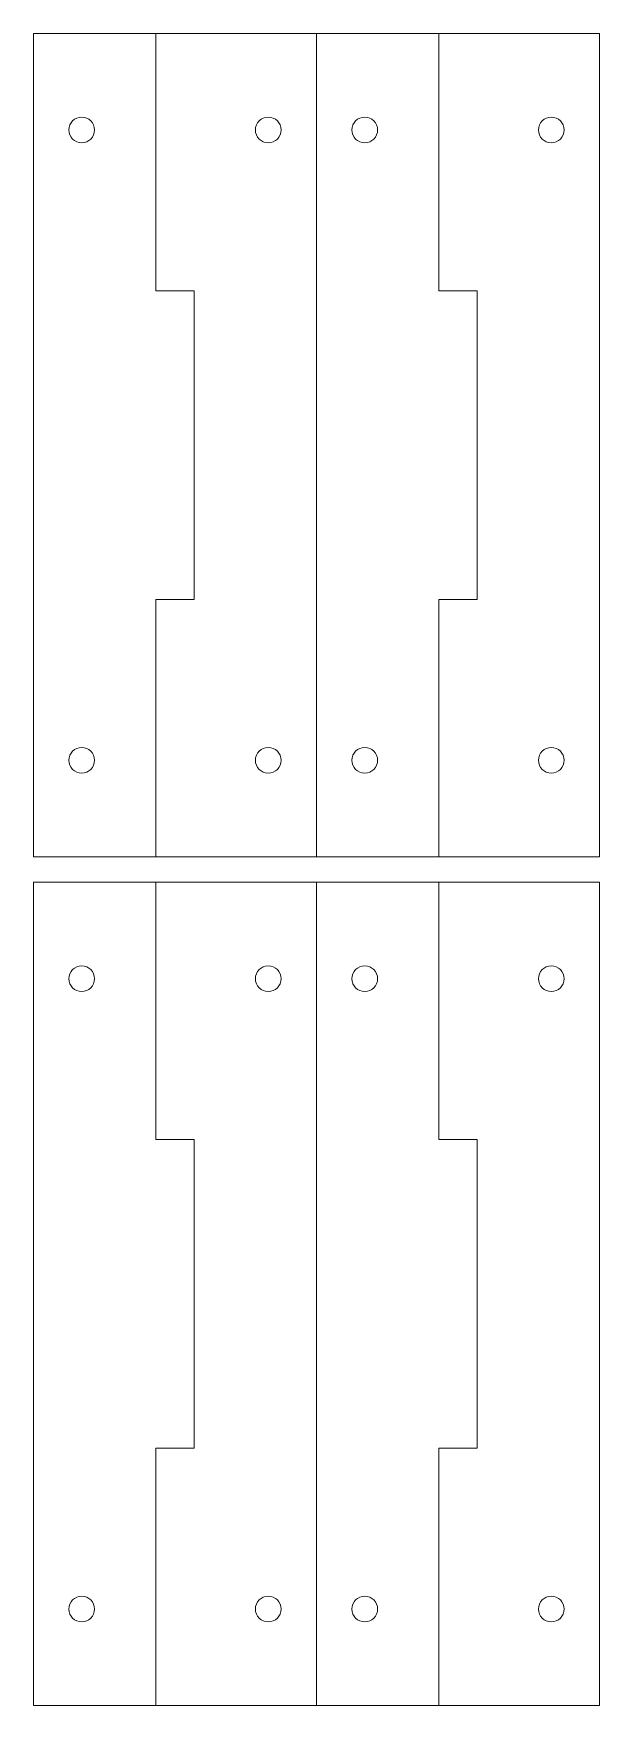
# Model space of a CAD drawing. Header units: millimetres. Extents: x 10 to 98, y 38 to 298.
import ezdxf

# ---------------------------------------------------------------- set-up
doc = ezdxf.new("R2010")
doc.units = ezdxf.units.MM

msp = doc.modelspace()

# ---------------------------------------------------------------- linework, layer by layer
at = {"color": 7, "linetype": 'Continuous', "lineweight": 15}
for p, q in [((9.84, 297.97), (9.84, 169.97)), ((9.84, 297.97), (28.84, 297.97)), ((28.84, 297.97), (28.84, 257.97)), ((28.84, 297.97), (53.84, 297.97)), ((53.84, 297.97), (53.84, 169.97)), ((53.84, 297.97), (72.84, 297.97)), ((72.84, 297.97), (72.84, 257.97)), ((72.84, 297.97), (97.84, 297.97)), ((97.84, 297.97), (97.84, 169.97)), ((28.84, 257.97), (34.84, 257.97)), ((34.84, 257.97), (34.84, 209.97)), ((72.84, 257.97), (78.84, 257.97)), ((78.84, 257.97), (78.84, 209.97)), ((28.84, 209.97), (34.84, 209.97)), ((28.84, 209.97), (28.84, 169.97)), ((72.84, 209.97), (78.84, 209.97)), ((72.84, 209.97), (72.84, 169.97)), ((9.84, 169.97), (28.84, 169.97)), ((28.84, 169.97), (53.84, 169.97)), ((53.84, 169.97), (72.84, 169.97)), ((72.84, 169.97), (97.84, 169.97)), ((9.84, 166.02), (9.84, 38.02)), ((9.84, 166.02), (28.84, 166.02)), ((28.84, 166.02), (28.84, 126.02)), ((28.84, 166.02), (53.84, 166.02)), ((53.84, 166.02), (53.84, 38.02)), ((53.84, 166.02), (72.84, 166.02)), ((72.84, 166.02), (72.84, 126.02)), ((72.84, 166.02), (97.84, 166.02)), ((97.84, 166.02), (97.84, 38.02)), ((28.84, 126.02), (34.84, 126.02)), ((34.84, 126.02), (34.84, 78.02)), ((72.84, 126.02), (78.84, 126.02)), ((78.84, 126.02), (78.84, 78.02)), ((28.84, 78.02), (34.84, 78.02)), ((28.84, 78.02), (28.84, 38.02)), ((72.84, 78.02), (78.84, 78.02)), ((72.84, 78.02), (72.84, 38.02)), ((9.84, 38.02), (28.84, 38.02)), ((28.84, 38.02), (53.84, 38.02)), ((53.84, 38.02), (72.84, 38.02)), ((72.84, 38.02), (97.84, 38.02))]:
    msp.add_line(p, q, dxfattribs=at)
for centre in [(17.34, 282.97), (46.34, 282.97), (61.34, 282.97), (90.34, 282.97), (17.34, 184.97), (46.34, 184.97), (61.34, 184.97), (90.34, 184.97), (17.34, 151.02), (46.34, 151.02), (61.34, 151.02), (90.34, 151.02), (17.34, 53.02), (46.34, 53.02), (61.34, 53.02), (90.34, 53.02)]:
    msp.add_circle(centre, 2, dxfattribs=at)

doc.saveas('drawing.dxf')
